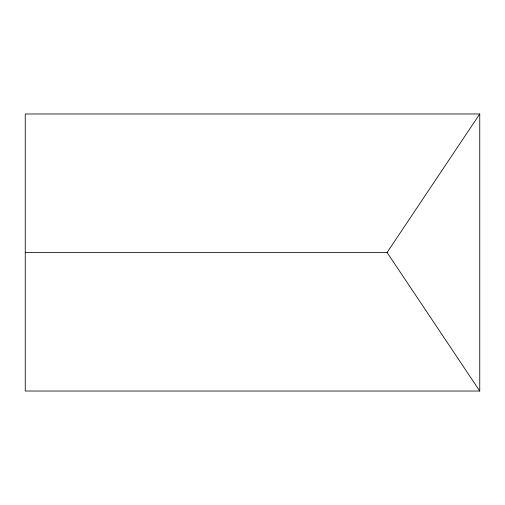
<?xml version="1.0" encoding="UTF-8"?>
<svg xmlns="http://www.w3.org/2000/svg" width="505" height="505" viewBox="0 0 505 505"><rect width="100%" height="100%" fill="white"/><g stroke="black" fill="none" stroke-linecap="round" stroke-linejoin="round"><path stroke-width="0.76" d="M25.25 252.5L387.089 252.5L479.75 113.972L25.25 113.972L25.25 391.028L479.75 391.028L479.75 113.972M387.089 252.5L479.75 391.028"/></g></svg>
